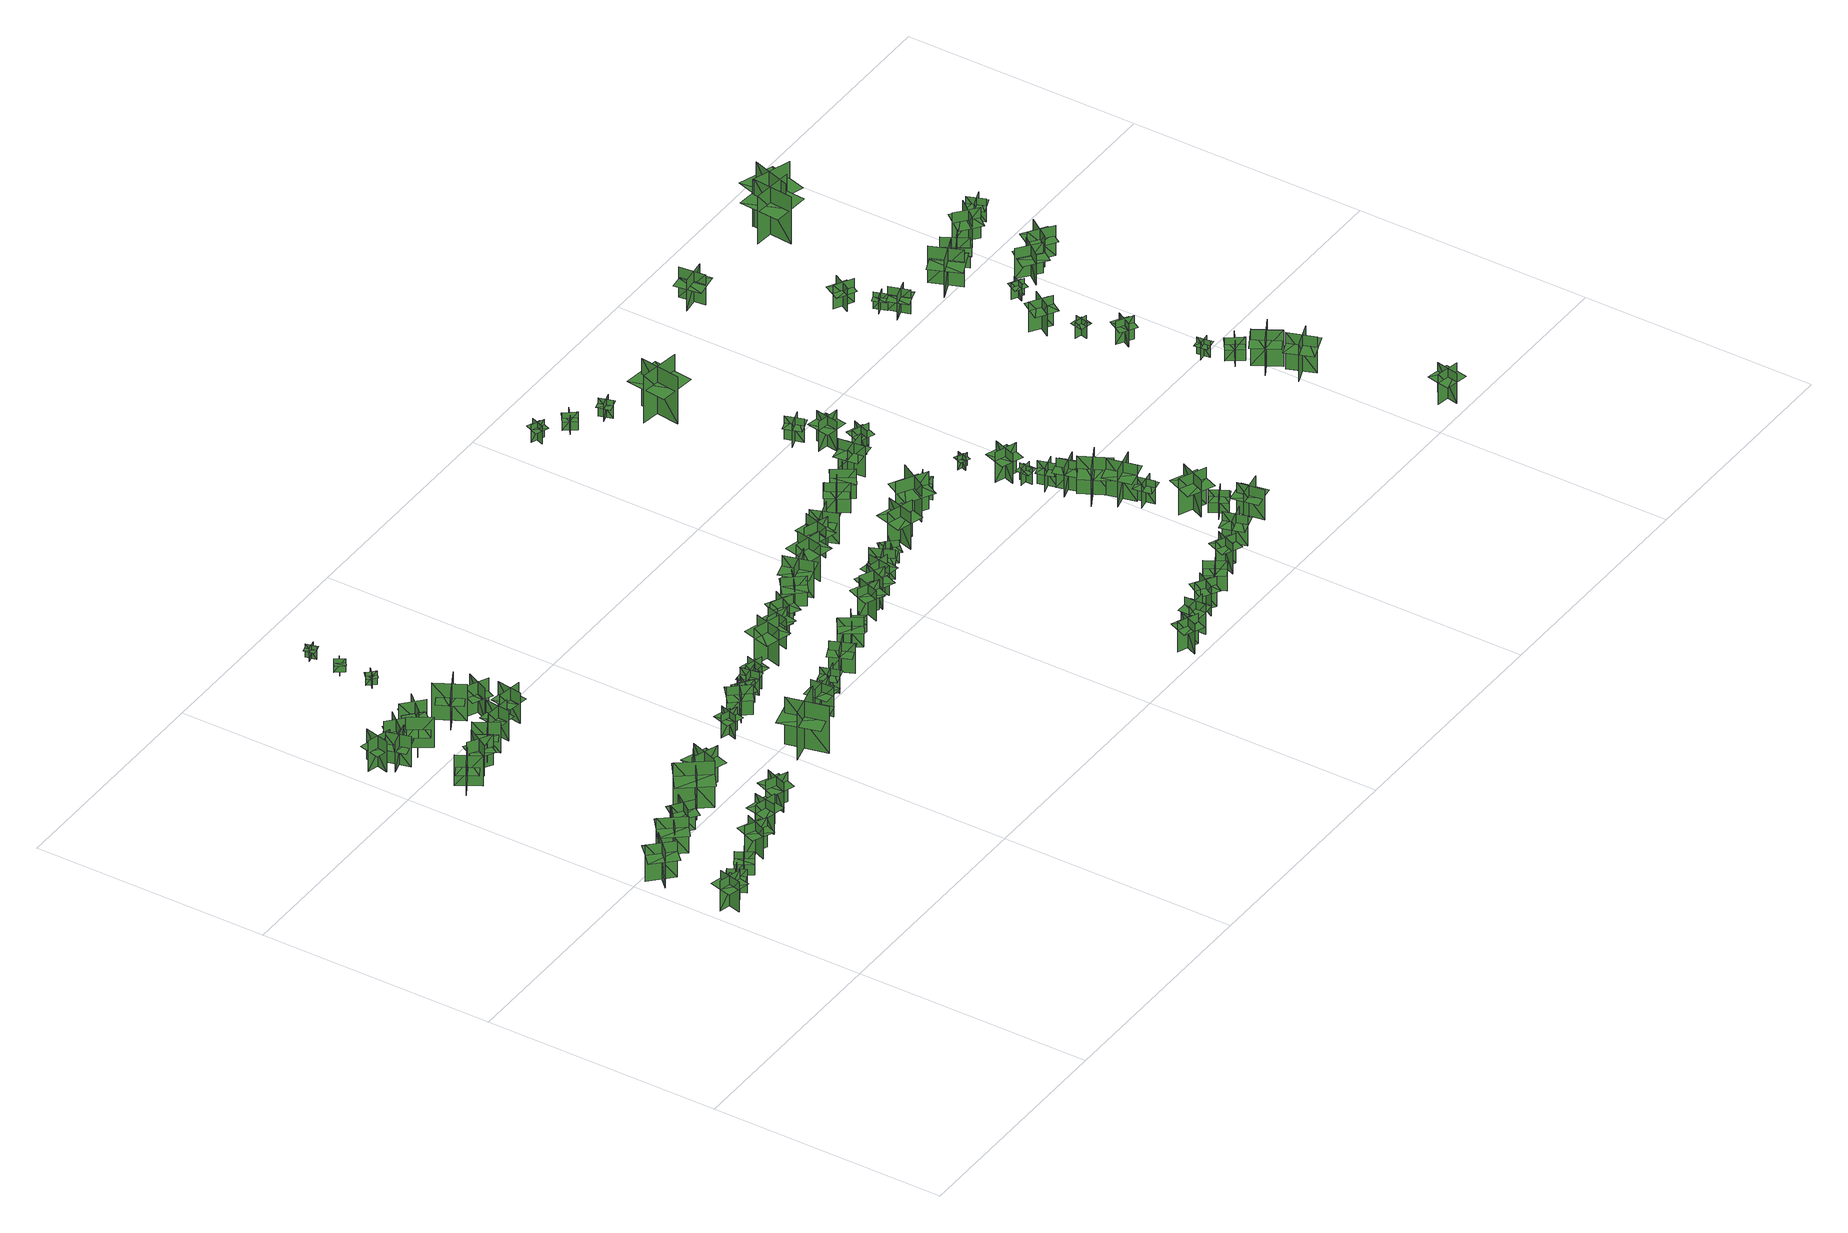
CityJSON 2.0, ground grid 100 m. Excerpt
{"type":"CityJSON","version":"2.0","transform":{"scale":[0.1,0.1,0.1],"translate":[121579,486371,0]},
"CityObjects":{
"tree1":{"type":"SolitaryVegetationObject","geometry":[{"type":"MultiSurface","lod":"1","boundaries":[[[0,1,2]],[[0,2,3]],[[4,5,6]],[[4,6,7]],[[8,9,10]],[[8,10,11]],[[8,11,12]],[[8,12,13]]]}]},
"tree2":{"type":"SolitaryVegetationObject","geometry":[{"type":"MultiSurface","lod":"1","boundaries":[[[14,15,16]],[[14,16,17]],[[18,19,20]],[[18,20,21]],[[22,23,24]],[[22,24,25]],[[22,25,26]],[[22,26,27]]]}]},
"tree3":{"type":"SolitaryVegetationObject","geometry":[{"type":"MultiSurface","lod":"1","boundaries":[[[28,29,30]],[[28,30,31]],[[32,33,34]],[[32,34,35]],[[36,37,38]],[[36,38,39]],[[36,39,40]],[[36,40,41]]]}]},
"tree4":{"type":"SolitaryVegetationObject","geometry":[{"type":"MultiSurface","lod":"1","boundaries":[[[42,43,44]],[[42,44,45]],[[46,47,48]],[[46,48,49]],[[50,51,52]],[[50,52,53]],[[50,53,54]],[[50,54,55]]]}]},
"tree5":{"type":"SolitaryVegetationObject","geometry":[{"type":"MultiSurface","lod":"1","boundaries":[[[56,57,58]],[[56,58,59]],[[60,61,62]],[[60,62,63]],[[64,65,66]],[[64,66,67]],[[64,67,68]],[[64,68,69]]]}]},
"tree6":{"type":"SolitaryVegetationObject","geometry":[{"type":"MultiSurface","lod":"1","boundaries":[[[70,71,72]],[[70,72,73]],[[74,75,76]],[[74,76,77]],[[78,79,80]],[[78,80,81]],[[78,81,82]],[[78,82,83]]]}]},
"tree7":{"type":"SolitaryVegetationObject","geometry":[{"type":"MultiSurface","lod":"1","boundaries":[[[84,85,86]],[[84,86,87]],[[88,89,90]],[[88,90,91]],[[92,93,94]],[[92,94,95]],[[92,95,96]],[[92,96,97]]]}]},
"tree8":{"type":"SolitaryVegetationObject","geometry":[{"type":"MultiSurface","lod":"1","boundaries":[[[98,99,100]],[[98,100,101]],[[102,103,104]],[[102,104,105]],[[106,107,108]],[[106,108,109]],[[106,110,111]],[[106,111,107]]]}]},
"tree9":{"type":"SolitaryVegetationObject","geometry":[{"type":"MultiSurface","lod":"1","boundaries":[[[112,113,114]],[[112,114,115]],[[116,117,118]],[[116,118,119]],[[120,121,122]],[[120,122,123]],[[120,124,125]],[[120,125,121]]]}]},
"tree10":{"type":"SolitaryVegetationObject","geometry":[{"type":"MultiSurface","lod":"1","boundaries":[[[126,127,128]],[[126,128,129]],[[130,131,132]],[[130,132,133]],[[134,135,136]],[[134,136,137]],[[134,137,138]],[[134,138,139]]]}]},
"tree11":{"type":"SolitaryVegetationObject","geometry":[{"type":"MultiSurface","lod":"1","boundaries":[[[140,141,142]],[[140,142,143]],[[144,145,146]],[[144,146,147]],[[148,149,150]],[[148,150,151]],[[148,152,153]],[[148,153,149]]]}]},
"tree12":{"type":"SolitaryVegetationObject","geometry":[{"type":"MultiSurface","lod":"1","boundaries":[[[154,155,156]],[[154,156,157]],[[158,159,160]],[[158,160,161]],[[162,163,164]],[[162,164,165]],[[162,165,166]],[[162,166,167]]]}]},
"tree13":{"type":"SolitaryVegetationObject","geometry":[{"type":"MultiSurface","lod":"1","boundaries":[[[168,169,170]],[[168,170,171]],[[172,173,174]],[[172,174,175]],[[176,177,178]],[[176,178,179]],[[176,180,181]],[[176,181,177]]]}]},
"tree14":{"type":"SolitaryVegetationObject","geometry":[{"type":"MultiSurface","lod":"1","boundaries":[[[182,183,184]],[[182,184,185]],[[186,187,188]],[[186,188,189]],[[190,191,192]],[[190,192,193]],[[190,194,195]],[[190,195,191]]]}]},
"tree15":{"type":"SolitaryVegetationObject","geometry":[{"type":"MultiSurface","lod":"1","boundaries":[[[196,197,198]],[[196,198,199]],[[200,201,202]],[[200,202,203]],[[204,205,206]],[[204,206,207]],[[204,208,209]],[[204,209,205]]]}]},
"tree16":{"type":"SolitaryVegetationObject","geometry":[{"type":"MultiSurface","lod":"1","boundaries":[[[210,211,212]],[[210,212,213]],[[214,215,216]],[[214,216,217]],[[218,219,220]],[[218,220,221]],[[218,221,222]],[[218,222,223]]]}]},
"tree17":{"type":"SolitaryVegetationObject","geometry":[{"type":"MultiSurface","lod":"1","boundaries":[[[224,225,226]],[[224,226,227]],[[228,229,230]],[[228,230,231]],[[232,233,234]],[[232,234,235]],[[232,236,237]],[[232,237,233]]]}]},
"tree18":{"type":"SolitaryVegetationObject","geometry":[{"type":"MultiSurface","lod":"1","boundaries":[[[238,239,240]],[[238,240,241]],[[242,243,244]],[[242,244,245]],[[246,247,248]],[[246,248,249]],[[246,249,250]],[[246,250,251]]]}]},
"tree19":{"type":"SolitaryVegetationObject","geometry":[{"type":"MultiSurface","lod":"1","boundaries":[[[252,253,254]],[[252,254,255]],[[256,257,258]],[[256,258,259]],[[260,261,262]],[[260,262,263]],[[260,264,265]],[[260,265,261]]]}]},
"tree20":{"type":"SolitaryVegetationObject","geometry":[{"type":"MultiSurface","lod":"1","boundaries":[[[266,267,268]],[[266,268,269]],[[270,271,272]],[[270,272,273]],[[274,275,276]],[[274,276,277]],[[274,278,279]],[[274,279,275]]]}]},
"tree21":{"type":"SolitaryVegetationObject","geometry":[{"type":"MultiSurface","lod":"1","boundaries":[[[280,281,282]],[[280,282,283]],[[284,285,286]],[[284,286,287]],[[288,289,290]],[[288,290,291]],[[288,292,293]],[[288,293,289]]]}]},
"tree22":{"type":"SolitaryVegetationObject","geometry":[{"type":"MultiSurface","lod":"1","boundaries":[[[294,295,296]],[[294,296,297]],[[298,299,300]],[[298,300,301]],[[302,303,304]],[[302,304,305]],[[302,306,307]],[[302,307,303]]]}]},
"tree23":{"type":"SolitaryVegetationObject","geometry":[{"type":"MultiSurface","lod":"1","boundaries":[[[308,309,310]],[[308,310,311]],[[312,313,314]],[[312,314,315]],[[316,317,318]],[[316,318,319]],[[316,320,321]],[[316,321,317]]]}]},
"tree24":{"type":"SolitaryVegetationObject","geometry":[{"type":"MultiSurface","lod":"1","boundaries":[[[322,323,324]],[[322,324,325]],[[326,327,328]],[[326,328,329]],[[330,331,332]],[[330,332,333]],[[330,333,334]],[[330,334,335]]]}]},
"tree25":{"type":"SolitaryVegetationObject","geometry":[{"type":"MultiSurface","lod":"1","boundaries":[[[336,337,338]],[[336,338,339]],[[340,341,342]],[[340,342,343]],[[344,345,346]],[[344,346,347]],[[344,347,348]],[[344,348,349]]]}]},
"tree26":{"type":"SolitaryVegetationObject","geometry":[{"type":"MultiSurface","lod":"1","boundaries":[[[350,351,352]],[[350,352,353]],[[354,355,356]],[[354,356,357]],[[358,359,360]],[[358,360,361]],[[358,361,362]],[[358,362,363]]]}]},
"tree27":{"type":"SolitaryVegetationObject","geometry":[{"type":"MultiSurface","lod":"1","boundaries":[[[364,365,366]],[[364,366,367]],[[368,369,370]],[[368,370,371]],[[372,373,374]],[[372,374,375]],[[372,375,376]],[[372,376,377]]]}]},
"tree28":{"type":"SolitaryVegetationObject","geometry":[{"type":"MultiSurface","lod":"1","boundaries":[[[378,379,380]],[[378,380,381]],[[382,383,384]],[[382,384,385]],[[386,387,388]],[[386,388,389]],[[386,389,390]],[[386,390,391]]]}]},
"tree29":{"type":"SolitaryVegetationObject","geometry":[{"type":"MultiSurface","lod":"1","boundaries":[[[392,393,394]],[[392,394,395]],[[396,397,398]],[[396,398,399]],[[400,401,402]],[[400,402,403]],[[400,403,404]],[[400,404,405]]]}]},
"tree30":{"type":"SolitaryVegetationObject","geometry":[{"type":"MultiSurface","lod":"1","boundaries":[[[406,407,408]],[[406,408,409]],[[410,411,412]],[[410,412,413]],[[414,415,416]],[[414,416,417]],[[414,417,418]],[[414,418,419]]]}]},
"tree31":{"type":"SolitaryVegetationObject","geometry":[{"type":"MultiSurface","lod":"1","boundaries":[[[420,421,422]],[[420,422,423]],[[424,425,426]],[[424,426,427]],[[428,429,430]],[[428,430,431]],[[428,431,432]],[[428,432,433]]]}]},
"tree32":{"type":"SolitaryVegetationObject","geometry":[{"type":"MultiSurface","lod":"1","boundaries":[[[434,435,436]],[[434,436,437]],[[438,439,440]],[[438,440,441]],[[442,443,444]],[[442,444,445]],[[442,445,446]],[[442,446,447]]]}]},
"tree33":{"type":"SolitaryVegetationObject","geometry":[{"type":"MultiSurface","lod":"1","boundaries":[[[448,449,450]],[[448,450,451]],[[452,453,454]],[[452,454,455]],[[456,457,458]],[[456,458,459]],[[456,459,460]],[[456,460,461]]]}]},
"tree34":{"type":"SolitaryVegetationObject","geometry":[{"type":"MultiSurface","lod":"1","boundaries":[[[462,463,464]],[[462,464,465]],[[466,467,468]],[[466,468,469]],[[470,471,472]],[[470,472,473]],[[470,473,474]],[[470,474,475]]]}]},
"tree35":{"type":"SolitaryVegetationObject","geometry":[{"type":"MultiSurface","lod":"1","boundaries":[[[476,477,478]],[[476,478,479]],[[480,481,482]],[[480,482,483]],[[484,485,486]],[[484,486,487]],[[484,487,488]],[[484,488,489]]]}]},
"tree36":{"type":"SolitaryVegetationObject","geometry":[{"type":"MultiSurface","lod":"1","boundaries":[[[490,491,492]],[[490,492,493]],[[494,495,496]],[[494,496,497]],[[498,499,500]],[[498,500,501]],[[498,501,502]],[[498,502,503]]]}]},
"tree37":{"type":"SolitaryVegetationObject","geometry":[{"type":"MultiSurface","lod":"1","boundaries":[[[504,505,506]],[[504,506,507]],[[508,509,510]],[[508,510,511]],[[512,513,514]],[[512,514,515]],[[512,515,516]],[[512,516,517]]]}]},
"tree38":{"type":"SolitaryVegetationObject","geometry":[{"type":"MultiSurface","lod":"1","boundaries":[[[518,519,520]],[[518,520,521]],[[522,523,524]],[[522,524,525]],[[526,527,528]],[[526,528,529]],[[526,529,530]],[[526,530,531]]]}]},
"tree39":{"type":"SolitaryVegetationObject","geometry":[{"type":"MultiSurface","lod":"1","boundaries":[[[532,533,534]],[[532,534,535]],[[536,537,538]],[[536,538,539]],[[540,541,542]],[[540,542,543]],[[540,543,544]],[[540,544,545]]]}]},
"tree40":{"type":"SolitaryVegetationObject","geometry":[{"type":"MultiSurface","lod":"1","boundaries":[[[546,547,548]],[[546,548,549]],[[550,551,552]],[[550,552,553]],[[554,555,556]],[[554,556,557]],[[554,557,558]],[[554,558,559]]]}]},
"tree41":{"type":"SolitaryVegetationObject","geometry":[{"type":"MultiSurface","lod":"1","boundaries":[[[560,561,562]],[[560,562,563]],[[564,565,566]],[[564,566,567]],[[568,569,570]],[[568,570,571]],[[568,571,572]],[[568,572,573]]]}]},
"tree42":{"type":"SolitaryVegetationObject","geometry":[{"type":"MultiSurface","lod":"1","boundaries":[[[574,575,576]],[[574,576,577]],[[578,579,580]],[[578,580,581]],[[582,583,584]],[[582,584,585]],[[582,585,586]],[[582,586,587]]]}]},
"tree43":{"type":"SolitaryVegetationObject","geometry":[{"type":"MultiSurface","lod":"1","boundaries":[[[588,589,590]],[[588,590,591]],[[592,593,594]],[[592,594,595]],[[596,597,598]],[[596,598,599]],[[596,599,600]],[[596,600,601]]]}]},
"tree44":{"type":"SolitaryVegetationObject","geometry":[{"type":"MultiSurface","lod":"1","boundaries":[[[602,603,604]],[[602,604,605]],[[606,607,608]],[[606,608,609]],[[610,611,612]],[[610,612,613]],[[610,613,614]],[[610,614,615]]]}]},
"tree45":{"type":"SolitaryVegetationObject","geometry":[{"type":"MultiSurface","lod":"1","boundaries":[[[616,617,618]],[[616,618,619]],[[620,621,622]],[[620,622,623]],[[624,625,626]],[[624,626,627]],[[624,627,628]],[[624,628,629]]]}]},
"tree46":{"type":"SolitaryVegetationObject","geometry":[{"type":"MultiSurface","lod":"1","boundaries":[[[630,631,632]],[[630,632,633]],[[634,635,636]],[[634,636,637]],[[638,639,640]],[[638,640,641]],[[638,641,642]],[[638,642,643]]]}]},
"tree47":{"type":"SolitaryVegetationObject","geometry":[{"type":"MultiSurface","lod":"1","boundaries":[[[644,645,646]],[[644,646,647]],[[648,649,650]],[[648,650,651]],[[652,653,654]],[[652,654,655]],[[652,655,656]],[[652,656,657]]]}]},
"tree48":{"type":"SolitaryVegetationObject","geometry":[{"type":"MultiSurface","lod":"1","boundaries":[[[658,659,660]],[[658,660,661]],[[662,663,664]],[[662,664,665]],[[666,667,668]],[[666,668,669]],[[666,669,670]],[[666,670,671]]]}]},
"tree49":{"type":"SolitaryVegetationObject","geometry":[{"type":"MultiSurface","lod":"1","boundaries":[[[672,673,674]],[[672,674,675]],[[676,677,678]],[[676,678,679]],[[680,681,682]],[[680,682,683]],[[680,683,684]],[[680,684,685]]]}]},
"tree50":{"type":"SolitaryVegetationObject","geometry":[{"type":"MultiSurface","lod":"1","boundaries":[[[686,687,688]],[[686,688,689]],[[690,691,692]],[[690,692,693]],[[694,695,696]],[[694,696,697]],[[694,697,698]],[[694,698,699]]]}]},
"tree51":{"type":"SolitaryVegetationObject","geometry":[{"type":"MultiSurface","lod":"1","boundaries":[[[700,701,702]],[[700,702,703]],[[704,705,706]],[[704,706,707]],[[708,709,710]],[[708,710,711]],[[708,711,712]],[[708,712,713]]]}]},
"tree52":{"type":"SolitaryVegetationObject","geometry":[{"type":"MultiSurface","lod":"1","boundaries":[[[714,715,716]],[[714,716,717]],[[718,719,720]],[[718,720,721]],[[722,723,724]],[[722,724,725]],[[722,725,726]],[[722,726,727]]]}]},
"tree53":{"type":"SolitaryVegetationObject","geometry":[{"type":"MultiSurface","lod":"1","boundaries":[[[728,729,730]],[[728,730,731]],[[732,733,734]],[[732,734,735]],[[736,737,738]],[[736,738,739]],[[736,739,740]],[[736,740,741]]]}]},
"tree54":{"type":"SolitaryVegetationObject","geometry":[{"type":"MultiSurface","lod":"1","boundaries":[[[742,743,744]],[[742,744,745]],[[746,747,748]],[[746,748,749]],[[750,751,752]],[[750,752,753]],[[750,753,754]],[[750,754,755]]]}]},
"tree55":{"type":"SolitaryVegetationObject","geometry":[{"type":"MultiSurface","lod":"1","boundaries":[[[756,757,758]],[[756,758,759]],[[760,761,762]],[[760,762,763]],[[764,765,766]],[[764,766,767]],[[764,767,768]],[[764,768,769]]]}]},
"tree56":{"type":"SolitaryVegetationObject","geometry":[{"type":"MultiSurface","lod":"1","boundaries":[[[770,771,772]],[[770,772,773]],[[774,775,776]],[[774,776,777]],[[778,779,780]],[[778,780,781]],[[778,781,782]],[[778,782,783]]]}]},
"tree57":{"type":"SolitaryVegetationObject","geometry":[{"type":"MultiSurface","lod":"1","boundaries":[[[784,785,786]],[[784,786,787]],[[788,789,790]],[[788,790,791]],[[792,793,794]],[[792,794,795]],[[792,795,796]],[[792,796,797]]]}]},
"tree58":{"type":"SolitaryVegetationObject","geometry":[{"type":"MultiSurface","lod":"1","boundaries":[[[798,799,800]],[[798,800,801]],[[802,803,804]],[[802,804,805]],[[806,807,808]],[[806,808,809]],[[806,809,810]],[[806,810,811]]]}]},
"tree59":{"type":"SolitaryVegetationObject","geometry":[{"type":"MultiSurface","lod":"1","boundaries":[[[812,813,814]],[[812,814,815]],[[816,817,818]],[[816,818,819]],[[820,821,822]],[[820,822,823]],[[820,823,824]],[[820,824,825]]]}]},
"tree60":{"type":"SolitaryVegetationObject","geometry":[{"type":"MultiSurface","lod":"1","boundaries":[[[826,827,828]],[[826,828,829]],[[830,831,832]],[[830,832,833]],[[834,835,836]],[[834,836,837]],[[834,837,838]],[[834,838,839]]]}]},
"tree61":{"type":"SolitaryVegetationObject","geometry":[{"type":"MultiSurface","lod":"1","boundaries":[[[840,841,842]],[[840,842,843]],[[844,845,846]],[[844,846,847]],[[848,849,850]],[[848,850,851]],[[848,851,852]],[[848,852,853]]]}]},
"tree62":{"type":"SolitaryVegetationObject","geometry":[{"type":"MultiSurface","lod":"1","boundaries":[[[854,855,856]],[[854,856,857]],[[858,859,860]],[[858,860,861]],[[862,863,864]],[[862,864,865]],[[862,865,866]],[[862,866,867]]]}]},
"tree63":{"type":"SolitaryVegetationObject","geometry":[{"type":"MultiSurface","lod":"1","boundaries":[[[868,869,870]],[[868,870,871]],[[872,873,874]],[[872,874,875]],[[876,877,878]],[[876,878,879]],[[876,879,880]],[[876,880,881]]]}]},
"tree64":{"type":"SolitaryVegetationObject","geometry":[{"type":"MultiSurface","lod":"1","boundaries":[[[882,883,884]],[[882,884,885]],[[886,887,888]],[[886,888,889]],[[890,891,892]],[[890,892,893]],[[890,893,894]],[[890,894,895]]]}]},
"tree65":{"type":"SolitaryVegetationObject","geometry":[{"type":"MultiSurface","lod":"1","boundaries":[[[896,897,898]],[[896,898,899]],[[900,901,902]],[[900,902,903]],[[904,905,906]],[[904,906,907]],[[904,907,908]],[[904,908,909]]]}]},
"tree66":{"type":"SolitaryVegetationObject","geometry":[{"type":"MultiSurface","lod":"1","boundaries":[[[910,911,912]],[[910,912,913]],[[914,915,916]],[[914,916,917]],[[918,919,920]],[[918,920,921]],[[918,921,922]],[[918,922,923]]]}]},
"tree67":{"type":"SolitaryVegetationObject","geometry":[{"type":"MultiSurface","lod":"1","boundaries":[[[924,925,926]],[[924,926,927]],[[928,929,930]],[[928,930,931]],[[932,933,934]],[[932,934,935]],[[932,935,936]],[[932,936,937]]]}]},
"tree68":{"type":"SolitaryVegetationObject","geometry":[{"type":"MultiSurface","lod":"1","boundaries":[[[938,939,940]],[[938,940,941]],[[942,943,944]],[[942,944,945]],[[946,947,948]],[[946,948,949]],[[946,949,950]],[[946,950,951]]]}]},
"tree69":{"type":"SolitaryVegetationObject","geometry":[{"type":"MultiSurface","lod":"1","boundaries":[[[952,953,954]],[[952,954,955]],[[956,957,958]],[[956,958,959]],[[960,961,962]],[[960,962,963]],[[960,963,964]],[[960,964,965]]]}]},
"tree70":{"type":"SolitaryVegetationObject","geometry":[{"type":"MultiSurface","lod":"1","boundaries":[[[966,967,968]],[[966,968,969]],[[970,971,972]],[[970,972,973]],[[974,975,976]],[[974,976,977]],[[974,977,978]],[[974,978,979]]]}]},
"tree71":{"type":"SolitaryVegetationObject","geometry":[{"type":"MultiSurface","lod":"1","boundaries":[[[980,981,982]],[[980,982,983]],[[984,985,986]],[[984,986,987]],[[988,989,990]],[[988,990,991]],[[988,991,992]],[[988,992,993]]]}]},
"tree72":{"type":"SolitaryVegetationObject","geometry":[{"type":"MultiSurface","lod":"1","boundaries":[[[994,995,996]],[[994,996,997]],[[998,999,1000]],[[998,1000,1001]],[[1002,1003,1004]],[[1002,1004,1005]],[[1002,1005,1006]],[[1002,1006,1007]]]}]},
"tree73":{"type":"SolitaryVegetationObject","geometry":[{"type":"MultiSurface","lod":"1","boundaries":[[[1008,1009,1010]],[[1008,1010,1011]],[[1012,1013,1014]],[[1012,1014,1015]],[[1016,1017,1018]],[[1016,1018,1019]],[[1016,1019,1020]],[[1016,1020,1021]]]}]},
"tree74":{"type":"SolitaryVegetationObject","geometry":[{"type":"MultiSurface","lod":"1","boundaries":[[[1022,1023,1024]],[[1022,1024,1025]],[[1026,1027,1028]],[[1026,1028,1029]],[[1030,1031,1032]],[[1030,1032,1033]],[[1030,1033,1034]],[[1030,1034,1035]]]}]},
"tree75":{"type":"SolitaryVegetationObject","geometry":[{"type":"MultiSurface","lod":"1","boundaries":[[[1036,1037,1038]],[[1036,1038,1039]],[[1040,1041,1042]],[[1040,1042,1043]],[[1044,1045,1046]],[[1044,1046,1047]],[[1044,1047,1048]],[[1044,1048,1049]]]}]},
"tree76":{"type":"SolitaryVegetationObject","geometry":[{"type":"MultiSurface","lod":"1","boundaries":[[[1050,1051,1052]],[[1050,1052,1053]],[[1054,1055,1056]],[[1054,1056,1057]],[[1058,1059,1060]],[[1058,1060,1061]],[[1058,1061,1062]],[[1058,1062,1063]]]}]},
"tree77":{"type":"SolitaryVegetationObject","geometry":[{"type":"MultiSurface","lod":"1","boundaries":[[[1064,1065,1066]],[[1064,1066,1067]],[[1068,1069,1070]],[[1068,1070,1071]],[[1072,1073,1074]],[[1072,1074,1075]],[[1072,1075,1076]],[[1072,1076,1077]]]}]},
"tree78":{"type":"SolitaryVegetationObject","geometry":[{"type":"MultiSurface","lod":"1","boundaries":[[[1078,1079,1080]],[[1078,1080,1081]],[[1082,1083,1084]],[[1082,1084,1085]],[[1086,1087,1088]],[[1086,1088,1089]],[[1086,1089,1090]],[[1086,1090,1091]]]}]},
"tree79":{"type":"SolitaryVegetationObject","geometry":[{"type":"MultiSurface","lod":"1","boundaries":[[[1092,1093,1094]],[[1092,1094,1095]],[[1096,1097,1098]],[[1096,1098,1099]],[[1100,1101,1102]],[[1100,1102,1103]],[[1100,1103,1104]],[[1100,1104,1105]]]}]},
"tree80":{"type":"SolitaryVegetationObject","geometry":[{"type":"MultiSurface","lod":"1","boundaries":[[[1106,1107,1108]],[[1106,1108,1109]],[[1110,1111,1112]],[[1110,1112,1113]],[[1114,1115,1116]],[[1114,1116,1117]],[[1114,1117,1118]],[[1114,1118,1119]]]}]},
"tree81":{"type":"SolitaryVegetationObject","geometry":[{"type":"MultiSurface","lod":"1","boundaries":[[[1120,1121,1122]],[[1120,1122,1123]],[[1124,1125,1126]],[[1124,1126,1127]],[[1128,1129,1130]],[[1128,1130,1131]],[[1128,1131,1132]],[[1128,1132,1133]]]}]},
"tree82":{"type":"SolitaryVegetationObject","geometry":[{"type":"MultiSurface","lod":"1","boundaries":[[[1134,1135,1136]],[[1134,1136,1137]],[[1138,1139,1140]],[[1138,1140,1141]],[[1142,1143,1144]],[[1142,1144,1145]],[[1142,1145,1146]],[[1142,1146,1147]]]}]},
"tree83":{"type":"SolitaryVegetationObject","geometry":[{"type":"MultiSurface","lod":"1","boundaries":[[[1148,1149,1150]],[[1148,1150,1151]],[[1152,1153,1154]],[[1152,1154,1155]],[[1156,1157,1158]],[[1156,1158,1159]],[[1156,1159,1160]],[[1156,1160,1161]]]}]},
"tree84":{"type":"SolitaryVegetationObject","geometry":[{"type":"MultiSurface","lod":"1","boundaries":[[[1162,1163,1164]],[[1162,1164,1165]],[[1166,1167,1168]],[[1166,1168,1169]],[[1170,1171,1172]],[[1170,1172,1173]],[[1170,1173,1174]],[[1170,1174,1175]]]}]},
"tree85":{"type":"SolitaryVegetationObject","geometry":[{"type":"MultiSurface","lod":"1","boundaries":[[[1176,1177,1178]],[[1176,1178,1179]],[[1180,1181,1182]],[[1180,1182,1183]],[[1184,1185,1186]],[[1184,1186,1187]],[[1184,1187,1188]],[[1184,1188,1189]]]}]},
"tree86":{"type":"SolitaryVegetationObject","geometry":[{"type":"MultiSurface","lod":"1","boundaries":[[[1190,1191,1192]],[[1190,1192,1193]],[[1194,1195,1196]],[[1194,1196,1197]],[[1198,1199,1200]],[[1198,1200,1201]],[[1198,1201,1202]],[[1198,1202,1203]]]}]},
"tree87":{"type":"SolitaryVegetationObject","geometry":[{"type":"MultiSurface","lod":"1","boundaries":[[[1204,1205,1206]],[[1204,1206,1207]],[[1208,1209,1210]],[[1208,1210,1211]],[[1212,1213,1214]],[[1212,1214,1215]],[[1212,1215,1216]],[[1212,1216,1217]]]}]},
"tree88":{"type":"SolitaryVegetationObject","geometry":[{"type":"MultiSurface","lod":"1","boundaries":[[[1218,1219,1220]],[[1218,1220,1221]],[[1222,1223,1224]],[[1222,1224,1225]],[[1226,1227,1228]],[[1226,1228,1229]],[[1226,1229,1230]],[[1226,1230,1231]]]}]},
"tree89":{"type":"SolitaryVegetationObject","geometry":[{"type":"MultiSurface","lod":"1","boundaries":[[[1232,1233,1234]],[[1232,1234,1235]],[[1236,1237,1238]],[[1236,1238,1239]],[[1240,1241,1242]],[[1240,1242,1243]],[[1240,1243,1244]],[[1240,1244,1245]]]}]},
"tree90":{"type":"SolitaryVegetationObject","geometry":[{"type":"MultiSurface","lod":"1","boundaries":[[[1246,1247,1248]],[[1246,1248,1249]],[[1250,1251,1252]],[[1250,1252,1253]],[[1254,1255,1256]],[[1254,1256,1257]],[[1254,1257,1258]],[[1254,1258,1259]]]}]},
"tree91":{"type":"SolitaryVegetationObject","geometry":[{"type":"MultiSurface","lod":"1","boundaries":[[[1260,1261,1262]],[[1260,1262,1263]],[[1264,1265,1266]],[[1264,1266,1267]],[[1268,1269,1270]],[[1268,1270,1271]],[[1268,1271,1272]],[[1268,1272,1273]]]}]},
"tree92":{"type":"SolitaryVegetationObject","geometry":[{"type":"MultiSurface","lod":"1","boundaries":[[[1274,1275,1276]],[[1274,1276,1277]],[[1278,1279,1280]],[[1278,1280,1281]],[[1282,1283,1284]],[[1282,1284,1285]],[[1282,1285,1286]],[[1282,1286,1287]]]}]},
"tree93":{"type":"SolitaryVegetationObject","geometry":[{"type":"MultiSurface","lod":"1","boundaries":[[[1288,1289,1290]],[[1288,1290,1291]],[[1292,1293,1294]],[[1292,1294,1295]],[[1296,1297,1298]],[[1296,1298,1299]],[[1296,1299,1300]],[[1296,1300,1301]]]}]},
"tree94":{"type":"SolitaryVegetationObject","geometry":[{"type":"MultiSurface","lod":"1","boundaries":[[[1302,1303,1304]],[[1302,1304,1305]],[[1306,1307,1308]],[[1306,1308,1309]],[[1310,1311,1312]],[[1310,1312,1313]],[[1310,1313,1314]],[[1310,1314,1315]]]}]},
"tree95":{"type":"SolitaryVegetationObject","geometry":[{"type":"MultiSurface","lod":"1","boundaries":[[[1316,1317,1318]],[[1316,1318,1319]],[[1320,1321,1322]],[[1320,1322,1323]],[[1324,1325,1326]],[[1324,1326,1327]],[[1324,1327,1328]],[[1324,1328,1329]]]}]},
"tree96":{"type":"SolitaryVegetationObject","geometry":[{"type":"MultiSurface","lod":"1","boundaries":[[[1330,1331,1332]],[[1330,1332,1333]],[[1334,1335,1336]],[[1334,1336,1337]],[[1338,1339,1340]],[[1338,1340,1341]],[[1338,1341,1342]],[[1338,1342,1343]]]}]},
"tree97":{"type":"SolitaryVegetationObject","geometry":[{"type":"MultiSurface","lod":"1","boundaries":[[[1344,1345,1346]],[[1344,1346,1347]],[[1348,1349,1350]],[[1348,1350,1351]],[[1352,1353,1354]],[[1352,1354,1355]],[[1352,1355,1356]],[[1352,1356,1357]]]}]},
"tree98":{"type":"SolitaryVegetationObject","geometry":[{"type":"MultiSurface","lod":"1","boundaries":[[[1358,1359,1360]],[[1358,1360,1361]],[[1362,1363,1364]],[[1362,1364,1365]],[[1366,1367,1368]],[[1366,1368,1369]],[[1366,1369,1370]],[[1366,1370,1371]]]}]},
"tree99":{"type":"SolitaryVegetationObject","geometry":[{"type":"MultiSurface","lod":"1","boundaries":[[[1372,1373,1374]],[[1372,1374,1375]],[[1376,1377,1378]],[[1376,1378,1379]],[[1380,1381,1382]],[[1380,1382,1383]],[[1380,1383,1384]],[[1380,1384,1385]]]}]},
"tree100":{"type":"SolitaryVegetationObject","geometry":[{"type":"MultiSurface","lod":"1","boundaries":[[[1386,1387,1388]],[[1386,1388,1389]],[[1390,1391,1392]],[[1390,1392,1393]],[[1394,1395,1396]],[[1394,1396,1397]],[[1394,1397,1398]],[[1394,1398,1399]]]}]},
"tree101":{"type":"SolitaryVegetationObject","geometry":[{"type":"MultiSurface","lod":"1","boundaries":[[[1400,1401,1402]],[[1400,1402,1403]],[[1404,1405,1406]],[[1404,1406,1407]],[[1408,1409,1410]],[[1408,1410,1411]],[[1408,1411,1412]],[[1408,1412,1413]]]}]},
"tree102":{"type":"SolitaryVegetationObject","geometry":[{"type":"MultiSurface","lod":"1","boundaries":[[[1414,1415,1416]],[[1414,1416,1417]],[[1418,1419,1420]],[[1418,1420,1421]],[[1422,1423,1424]],[[1422,1424,1425]],[[1422,1425,1426]],[[1422,1426,1427]]]}]},
"tree103":{"type":"SolitaryVegetationObject","geometry":[{"type":"MultiSurface","lod":"1","boundaries":[[[1428,1429,1430]],[[1428,1430,1431]],[[1432,1433,1434]],[[1432,1434,1435]],[[1436,1437,1438]],[[1436,1438,1439]],[[1436,1439,1440]],[[1436,1440,1441]]]}]}
},
"vertices":[
[100,678,13],[77,581,13],[77,581,151],[100,678,151],[43,644,13],[140,620,13],[140,620,151],[43,644,151],[43,644,113],[32,596,113],[128,572,113],[140,620,113],[152,669,113],[55,692,113],
[158,690,11],[194,622,11],[194,622,119],[158,690,119],[142,641,11],[211,678,11],[211,678,119],[142,641,119],[142,641,88],[160,607,88],[229,643,88],[211,678,88],[192,712,88],[124,675,88],
[55,896,10],[141,982,10],[141,982,179],[55,896,179],[136,895,10],[50,981,10],[50,981,179],[136,895,179],[136,895,132],[179,938,132],[93,1024,132],[50,981,132],[7,939,132],[93,852,132],
[312,711,11],[246,670,11],[246,670,119],[312,711,119],[262,723,11],[302,657,11],[302,657,119],[262,723,119],[262,723,89],[229,703,89],[269,637,89],[302,657,89],[335,677,89],[295,743,89],
[205,949,10],[299,1026,10],[299,1026,180],[205,949,180],[285,940,10],[209,1035,10],[209,1035,180],[285,940,180],[285,940,132],[333,978,132],[256,1073,132],[209,1035,132],[161,996,132],[238,902,132],
[444,777,11],[404,686,11],[404,686,150],[444,777,150],[382,753,11],[473,713,11],[473,713,150],[382,753,150],[382,753,111],[362,708,111],[453,667,111],[473,713,111],[493,759,111],[402,799,111],
[355,988,11],[414,1068,11],[414,1068,150],[355,988,150],[421,997,11],[341,1056,11],[341,1056,150],[421,997,150],[421,997,111],[450,1037,111],[370,1096,111],[341,1056,111],[311,1016,111],[391,957,111],
[224,1880,17],[131,1825,17],[131,1825,158],[224,1880,158],[159,1897,17],[159,1897,158],[213,1803,158],[213,1803,17],[221,1873,104],[139,1825,104],[161,1787,104],[243,1835,104],[198,1912,104],[116,1864,104],
[64,2216,12],[169,2190,12],[169,2190,153],[64,2216,153],[99,2158,12],[99,2158,153],[125,2263,153],[125,2263,12],[71,2218,99],[163,2196,99],[174,2239,99],[82,2261,99],[61,2174,99],[152,2152,99],
[551,731,14],[572,828,14],[572,828,153],[551,731,153],[607,766,14],[510,788,14],[510,788,153],[607,766,153],[607,766,114],[618,815,114],[520,836,114],[510,788,114],[499,739,114],[596,717,114],
[113,2129,14],[218,2158,14],[218,2158,154],[113,2129,154],[173,2096,14],[173,2096,154],[144,2201,154],[144,2201,14],[119,2135,100],[210,2160,100],[198,2203,100],[107,2178,100],[131,2091,100],[222,2117,100],
[474,1026,10],[598,1120,10],[598,1120,225],[474,1026,225],[577,1012,10],[483,1135,10],[483,1135,225],[577,1012,225],[577,1012,165],[638,1058,165],[545,1182,165],[483,1135,165],[421,1088,165],[515,965,165],
[251,1900,17],[344,1844,17],[344,1844,158],[251,1900,158],[269,1834,17],[269,1834,158],[324,1927,158],[324,1927,17],[259,1900,104],[341,1851,104],[363,1889,104],[282,1938,104],[236,1861,104],[317,1812,104],
[266,2240,11],[196,2158,11],[196,2158,151],[266,2240,151],[199,2235,11],[199,2235,151],[281,2164,151],[281,2164,11],[265,2232,97],[203,2161,97],[237,2132,97],[298,2203,97],[231,2262,97],[169,2190,97],
[327,2166,13],[236,2107,13],[236,2107,153],[327,2166,153],[261,2180,13],[261,2180,153],[320,2089,153],[320,2089,13],[324,2159,99],[244,2108,99],[268,2071,99],[348,2122,99],[299,2197,99],[220,2146,99],
[652,833,19],[744,796,19],[744,796,157],[652,833,157],[678,772,19],[715,864,19],[715,864,157],[678,772,157],[678,772,118],[724,753,118],[761,846,118],[715,864,118],[669,883,118],[631,790,118],
[420,1858,19],[365,1951,19],[365,1951,160],[420,1858,160],[436,1924,19],[436,1924,160],[343,1869,160],[343,1869,19],[412,1862,106],[365,1943,106],[327,1921,106],[374,1840,106],[452,1885,106],[404,1966,106],
[594,1123,17],[709,1083,17],[709,1083,186],[594,1123,186],[629,1050,17],[669,1165,17],[669,1165,186],[629,1050,186],[629,1050,139],[687,1030,139],[726,1145,139],[669,1165,139],[611,1184,139],[572,1069,139],
[401,2174,13],[320,2246,13],[320,2246,153],[401,2174,153],[397,2241,13],[397,2241,153],[325,2160,153],[325,2160,13],[393,2175,99],[323,2238,99],[293,2205,99],[364,2142,99],[423,2209,99],[353,2272,99],
[503,1876,16],[514,1984,16],[514,1984,156],[503,1876,156],[556,1920,16],[556,1920,156],[448,1931,156],[448,1931,16],[500,1884,102],[509,1978,102],[466,1982,102],[456,1888,102],[545,1879,102],[555,1973,102],
[446,2097,13],[562,2161,13],[562,2161,184],[446,2097,184],[526,2075,13],[526,2075,184],[462,2191,184],[462,2191,13],[451,2106,119],[552,2162,119],[526,2209,119],[425,2153,119],[478,2057,119],[579,2113,119],
[617,1899,16],[633,2006,16],[633,2006,157],[617,1899,157],[671,1940,16],[671,1940,157],[564,1956,157],[564,1956,16],[614,1907,103],[628,2000,103],[584,2007,103],[570,1913,103],[659,1900,103],[673,1993,103],
[569,2025,16],[616,2123,16],[616,2123,157],[569,2025,157],[633,2048,16],[633,2048,157],[535,2095,157],[535,2095,16],[568,2033,103],[609,2118,103],[569,2137,103],[528,2052,103],[609,2013,103],[650,2099,103],
[502,2509,17],[532,2477,17],[532,2477,79],[502,2509,79],[501,2479,17],[533,2510,17],[533,2510,79],[501,2479,79],[501,2479,62],[516,2463,62],[548,2494,62],[533,2510,62],[517,2526,62],[485,2496,62],
[541,2652,13],[505,2626,13],[505,2626,74],[541,2652,74],[512,2657,13],[538,2621,13],[538,2621,74],[512,2657,74],[512,2657,57],[494,2644,57],[520,2608,57],[538,2621,57],[556,2634,57],[530,2670,57],
[942,1217,20],[1015,1193,20],[1015,1193,128],[942,1217,128],[965,1171,20],[989,1245,20],[989,1245,128],[965,1171,128],[965,1171,98],[1002,1159,98],[1025,1233,98],[989,1245,98],[952,1257,98],[928,1183,98],
[1082,829,17],[1040,1000,17],[1040,1000,236],[1082,829,236],[1155,949,17],[984,907,17],[984,907,236],[1155,949,236],[1091,843,165],[1170,863,165],[1126,1034,165],[1047,1013,165],[968,993,165],[1013,822,165],
[521,2772,11],[564,2781,11],[564,2781,72],[521,2772,72],[546,2756,11],[536,2799,11],[536,2799,72],[546,2756,72],[546,2756,55],[568,2761,55],[558,2804,55],[536,2799,55],[515,2794,55],[524,2751,55],
[1163,991,20],[1143,931,20],[1143,931,98],[1163,991,98],[1118,968,20],[1178,948,20],[1178,948,98],[1118,968,98],[1158,988,73],[1130,997,73],[1111,937,73],[1139,928,73],[1167,920,73],[1185,980,73],
[1070,1275,16],[1135,1199,16],[1135,1199,154],[1070,1275,154],[1065,1209,16],[1140,1274,16],[1140,1274,154],[1065,1209,154],[1065,1209,115],[1097,1171,115],[1173,1236,115],[1140,1274,115],[1108,1311,115],[1032,1247,115],
[1140,1282,11],[1205,1239,11],[1205,1239,118],[1140,1282,118],[1150,1231,11],[1193,1296,11],[1193,1296,118],[1150,1231,118],[1150,1231,88],[1182,1210,88],[1225,1275,88],[1193,1296,88],[1161,1317,88],[1118,1253,88],
[1281,1040,13],[1285,940,13],[1285,940,151],[1281,1040,151],[1236,991,13],[1335,995,13],[1335,995,151],[1236,991,151],[1236,991,112],[1238,941,112],[1337,945,112],[1335,995,112],[1333,1045,112],[1234,1041,112],
[1210,1279,10],[1286,1291,10],[1286,1291,118],[1210,1279,118],[1251,1249,10],[1239,1325,10],[1239,1325,118],[1251,1249,118],[1251,1249,87],[1290,1255,87],[1278,1331,87],[1239,1325,87],[1201,1319,87],[1213,1243,87],
[1338,1294,8],[1263,1315,8],[1263,1315,116],[1338,1294,116],[1312,1339,8],[1292,1264,8],[1292,1264,116],[1312,1339,116],[1312,1339,86],[1275,1349,86],[1254,1275,86],[1292,1264,86],[1329,1254,86],[1350,1329,86],
[1420,1001,14],[1397,1075,14],[1397,1075,122],[1420,1001,122],[1445,1047,14],[1371,1024,14],[1371,1024,122],[1445,1047,122],[1445,1047,92],[1433,1084,92],[1359,1061,92],[1371,1024,92],[1382,987,92],[1456,1010,92],
[1520,1113,10],[1560,1022,10],[1560,1022,149],[1520,1113,149],[1496,1051,10],[1587,1091,10],[1587,1091,149],[1496,1051,149],[1496,1051,110],[1516,1006,110],[1607,1046,110],[1587,1091,110],[1567,1137,110],[1476,1097,110],
[1522,1335,6],[1405,1369,6],[1405,1369,176],[1522,1335,176],[1483,1406,6],[1449,1289,6],[1449,1289,176],[1483,1406,176],[1483,1406,128],[1424,1423,128],[1391,1306,128],[1449,1289,128],[1508,1273,128],[1541,1390,128],
[1580,1420,6],[1555,1324,6],[1555,1324,145],[1580,1420,145],[1523,1387,6],[1619,1362,6],[1619,1362,145],[1523,1387,145],[1523,1387,106],[1510,1338,106],[1607,1314,106],[1619,1362,106],[1631,1410,106],[1535,1435,106],
[1653,1097,8],[1734,1154,8],[1734,1154,147],[1653,1097,147],[1718,1085,8],[1661,1167,8],[1661,1167,147],[1718,1085,147],[1718,1085,108],[1759,1114,108],[1701,1195,108],[1661,1167,108],[1620,1138,108],[1678,1056,108],
[1696,1383,8],[1607,1429,8],[1607,1429,146],[1696,1383,146],[1676,1446,8],[1630,1358,8],[1630,1358,146],[1676,1446,146],[1676,1446,107],[1632,1469,107],[1586,1381,107],[1630,1358,107],[1674,1335,107],[1720,1423,107],
[1804,1162,12],[1758,1132,12],[1758,1132,89],[1804,1162,89],[1768,1170,12],[1798,1124,12],[1798,1124,89],[1768,1170,89],[1768,1170,67],[1745,1155,67],[1775,1109,67],[1798,1124,67],[1821,1139,67],[1791,1185,67],
[1822,1471,8],[1745,1408,8],[1745,1408,147],[1822,1471,147],[1756,1478,8],[1819,1401,8],[1819,1401,147],[1756,1478,147],[1756,1478,108],[1717,1446,108],[1780,1369,108],[1819,1401,108],[1857,1432,108],[1794,1509,108],
[1909,1223,13],[1873,1130,13],[1873,1130,152],[1909,1223,152],[1848,1196,13],[1941,1160,13],[1941,1160,152],[1848,1196,152],[1848,1196,113],[1830,1150,113],[1923,1114,113],[1941,1160,113],[1959,1207,113],[1866,1243,113],
[1805,1450,7],[1922,1482,7],[1922,1482,177],[1805,1450,177],[1875,1409,7],[1843,1527,7],[1843,1527,177],[1875,1409,177],[1875,1409,129],[1933,1425,129],[1902,1542,129],[1843,1527,129],[1784,1511,129],[1816,1393,129],
[1919,1235,10],[2022,1188,10],[2022,1188,151],[1919,1235,151],[1950,1151,10],[1998,1253,10],[1998,1253,151],[1950,1151,151],[1922,1225,106],[1901,1177,106],[2005,1131,106],[2026,1179,106],[2047,1227,106],[1944,1273,106],
[2345,23,10],[2382,107,10],[2382,107,149],[2345,23,149],[2408,47,10],[2323,84,10],[2323,84,149],[2408,47,149],[2408,47,113],[2425,88,113],[2341,125,113],[2323,84,113],[2305,44,113],[2390,7,113],
[2093,1223,9],[1995,1240,9],[1995,1240,148],[2093,1223,148],[2055,1277,9],[2038,1179,9],[2038,1179,148],[2055,1277,148],[2055,1277,109],[2006,1286,109],[1989,1188,109],[2038,1179,109],[2087,1171,109],[2105,1269,109],
[2043,1492,7],[1924,1518,7],[1924,1518,177],[2043,1492,177],[2000,1560,7],[1974,1442,7],[1974,1442,177],[2000,1560,177],[2000,1560,129],[1940,1573,129],[1914,1455,129],[1974,1442,129],[2033,1428,129],[2059,1547,129],
[2132,1212,10],[2092,1303,10],[2092,1303,148],[2132,1212,148],[2157,1273,10],[2066,1233,10],[2066,1233,148],[2157,1273,148],[2157,1273,109],[2137,1319,109],[2046,1279,109],[2066,1233,109],[2086,1187,109],[2177,1228,109],
[2017,1525,10],[2072,1517,10],[2072,1517,87],[2017,1525,87],[2039,1496,10],[2047,1550,10],[2047,1550,87],[2039,1496,87],[2039,1496,65],[2067,1492,65],[2075,1546,65],[2047,1550,65],[2020,1554,65],[2012,1500,65],
[2519,101,9],[2427,100,9],[2427,100,148],[2519,101,148],[2470,148,9],[2472,56,9],[2472,56,148],[2470,148,148],[2470,148,112],[2426,147,112],[2428,55,112],[2472,56,112],[2517,57,112],[2515,149,112],
[2140,1611,10],[2106,1503,10],[2106,1503,151],[2140,1611,151],[2060,1570,10],[2168,1535,10],[2168,1535,151],[2060,1570,151],[2131,1607,106],[2080,1622,106],[2048,1513,106],[2098,1498,106],[2148,1483,106],[2181,1592,106],
[2227,1255,10],[2172,1309,10],[2172,1309,118],[2227,1255,118],[2227,1307,10],[2173,1251,10],[2173,1251,118],[2227,1307,118],[2227,1307,88],[2199,1334,88],[2145,1278,88],[2173,1251,88],[2201,1224,88],[2255,1280,88],
[2643,116,8],[2563,162,8],[2563,162,147],[2643,116,147],[2625,181,8],[2579,101,8],[2579,101,147],[2625,181,147],[2625,181,111],[2587,203,111],[2540,124,111],[2579,101,111],[2617,79,111],[2663,159,111],
[2208,1510,8],[2169,1616,8],[2169,1616,149],[2208,1510,149],[2246,1592,8],[2140,1553,8],[2140,1553,149],[2246,1592,149],[2213,1520,104],[2262,1538,104],[2221,1644,104],[2172,1625,104],[2123,1606,104],[2164,1501,104],
[2318,1264,12],[2353,1381,12],[2353,1381,182],[2318,1264,182],[2390,1302,12],[2273,1337,12],[2273,1337,182],[2390,1302,182],[2390,1302,134],[2407,1361,134],[2290,1396,134],[2273,1337,134],[2256,1279,134],[2372,1244,134],
[2695,213,10],[2742,134,10],[2742,134,149],[2695,213,149],[2679,148,10],[2758,195,10],[2758,195,149],[2679,148,149],[2679,148,113],[2702,110,113],[2781,157,113],[2758,195,113],[2736,233,113],[2657,186,113],
[2338,1660,11],[2391,1575,11],[2391,1575,150],[2338,1660,150],[2322,1595,11],[2407,1648,11],[2407,1648,150],[2322,1595,150],[2322,1595,111],[2349,1553,111],[2433,1606,111],[2407,1648,111],[2380,1690,111],[2296,1637,111],
[2550,1439,15],[2481,1319,15],[2481,1319,188],[2550,1439,188],[2443,1411,15],[2563,1342,15],[2563,1342,188],[2443,1411,188],[2537,1437,132],[2481,1468,132],[2414,1347,132],[2470,1316,132],[2526,1285,132],[2593,1406,132],
[2841,174,11],[2877,258,11],[2877,258,150],[2841,174,150],[2903,199,11],[2819,235,11],[2819,235,150],[2903,199,150],[2903,199,114],[2921,240,114],[2836,276,114],[2819,235,114],[2801,195,114],[2886,158,114],
[2480,1671,15],[2398,1615,15],[2398,1615,154],[2480,1671,154],[2415,1684,15],[2471,1602,15],[2471,1602,154],[2415,1684,154],[2415,1684,115],[2374,1656,115],[2430,1574,115],[2471,1602,115],[2512,1630,115],[2456,1712,115],
[2152,2830,9],[2130,2775,9],[2130,2775,91],[2152,2830,91],[2116,2815,9],[2171,2792,9],[2171,2792,91],[2116,2815,91],[2116,2815,68],[2105,2787,68],[2159,2765,68],[2171,2792,68],[2182,2820,68],[2127,2842,68],
[2579,1424,19],[2615,1356,19],[2615,1356,127],[2579,1424,127],[2564,1375,19],[2632,1411,19],[2632,1411,127],[2564,1375,127],[2564,1375,96],[2582,1341,96],[2650,1377,96],[2632,1411,96],[2614,1445,96],[2546,1409,96],
[3012,217,16],[2984,312,16],[2984,312,155],[3012,217,155],[3044,275,16],[2949,246,16],[2949,246,155],[3044,275,155],[3044,275,116],[3030,323,116],[2934,294,116],[2949,246,116],[2963,199,116],[3058,227,116],
[2239,2756,11],[2275,2709,11],[2275,2709,93],[2239,2756,93],[2234,2717,11],[2281,2753,11],[2280,2753,93],[2234,2717,93],[2234,2717,70],[2251,2694,70],[2298,2730,70],[2281,2753,70],[2263,2777,70],[2216,2741,70],
[2655,1700,21],[2543,1688,21],[2543,1688,162],[2655,1700,162],[2585,1756,21],[2597,1644,21],[2597,1644,162],[2585,1756,162],[2648,1707,116],[2641,1759,116],[2529,1745,116],[2535,1693,116],[2542,1641,116],[2654,1655,116],
[2366,2654,15],[2423,2670,15],[2423,2670,97],[2366,2654,97],[2401,2635,15],[2384,2691,15],[2384,2691,97],[2401,2635,97],[2401,2635,74],[2429,2643,74],[2412,2700,74],[2384,2691,74],[2356,2683,74],[2372,2626,74],
[2656,1952,19],[2632,2026,19],[2632,2026,127],[2656,1952,127],[2680,1998,19],[2606,1974,19],[2606,1974,127],[2680,1998,127],[2680,1998,97],[2668,2035,97],[2594,2011,97],[2606,1974,97],[2618,1937,97],[2691,1961,97],
[2931,1132,11],[2876,1132,11],[2876,1132,88],[2931,1132,88],[2905,1158,11],[2905,1103,11],[2905,1103,88],[2905,1158,88],[2905,1158,67],[2878,1159,67],[2877,1103,67],[2905,1103,67],[2933,1103,67],[2933,1158,67],
[2637,1875,20],[2735,1859,20],[2735,1859,158],[2637,1875,158],[2675,1821,20],[2691,1919,20],[2691,1919,158],[2675,1821,158],[2675,1821,120],[2724,1813,120],[2740,1911,120],[2691,1919,120],[2642,1928,120],[2626,1829,120],
[2943,1015,9],[2921,1090,9],[2921,1090,117],[2943,1015,117],[2968,1061,9],[2894,1039,9],[2894,1039,117],[2968,1061,117],[2968,1061,86],[2957,1098,86],[2883,1076,86],[2894,1039,86],[2905,1002,86],[2979,1024,86],
[3049,651,11],[3034,727,11],[3034,727,119],[3049,651,119],[3078,694,11],[3002,679,11],[3002,679,119],[3078,694,119],[3078,694,88],[3071,732,88],[2995,717,88],[3002,679,88],[3009,641,88],[3085,656,88],
[2911,846,7],[3034,910,7],[3034,910,180],[2911,846,180],[3016,813,7],[2952,936,7],[2952,936,180],[3016,813,180],[2923,842,124],[2954,786,124],[3076,851,124],[3045,908,124],[3015,964,124],[2893,898,124],
[2940,1019,8],[2967,923,8],[2967,923,146],[2940,1019,146],[2907,961,8],[3003,988,8],[3003,988,146],[2907,961,146],[2907,961,108],[2921,913,108],[3017,941,108],[3003,988,108],[2989,1036,108],[2894,1009,108],
[2960,760,10],[3078,789,10],[3078,789,179],[2960,760,179],[3029,718,10],[3000,836,10],[3000,836,179],[3029,718,179],[3029,718,132],[3088,732,132],[3059,850,132],[3000,836,132],[2941,821,132],[2970,703,132],
[2713,1712,25],[2741,1784,25],[2741,1784,133],[2713,1712,133],[2760,1733,25],[2688,1760,25],[2688,1760,133],[2760,1733,133],[2760,1733,102],[2774,1769,102],[2702,1797,102],[2688,1760,102],[2674,1724,102],[2746,1697,102],
[3143,384,16],[3107,452,16],[3107,452,124],[3143,384,124],[3159,433,16],[3090,396,16],[3090,396,124],[3159,433,124],[3159,433,94],[3140,467,94],[3072,431,94],[3090,396,94],[3109,362,94],[3177,399,94],
[2841,1226,11],[2935,1193,11],[2935,1193,150],[2841,1226,150],[2869,1166,11],[2902,1260,11],[2902,1260,150],[2869,1166,150],[2869,1166,111],[2916,1150,111],[2949,1243,111],[2902,1260,111],[2855,1276,111],[2822,1183,111],
[3076,463,11],[3126,574,11],[3126,574,181],[3076,463,181],[3152,491,11],[3041,541,11],[3041,541,181],[3152,491,181],[3152,491,133],[3177,547,133],[3066,596,133],[3041,541,133],[3016,485,133],[3128,436,133],
[2823,1380,18],[2864,1364,18],[2864,1364,80],[2823,1380,80],[2835,1353,18],[2850,1394,18],[2850,1394,80],[2835,1353,80],[2835,1353,62],[2855,1345,62],[2871,1386,62],[2850,1394,62],[2830,1402,62],[2814,1361,62],
[3171,244,25],[3153,356,25],[3153,356,166],[3171,244,166],[3224,317,25],[3112,299,25],[3112,299,166],[3224,317,166],[3178,253,121],[3230,262,121],[3209,373,121],[3158,364,121],[3107,355,121],[3127,243,121],
[2501,2414,15],[2525,2589,15],[2525,2589,234],[2501,2414,234],[2613,2498,15],[2438,2523,15],[2438,2523,234],[2613,2498,234],[2515,2423,163],[2595,2413,163],[2617,2588,163],[2536,2598,163],[2455,2608,163],[2434,2433,163],
[3164,2836,17],[3178,2724,17],[3178,2724,158],[3164,2836,158],[3109,2765,17],[3221,2779,17],[3221,2779,158],[3109,2765,158],[3157,2828,113],[3105,2821,113],[3121,2708,113],[3173,2716,113],[3225,2723,113],[3209,2835,113],
[3483,2263,25],[3406,2306,25],[3406,2306,135],[3483,2263,135],[3463,2330,25],[3421,2253,25],[3421,2253,135],[3463,2330,135],[3481,2271,99],[3500,2307,99],[3422,2348,99],[3403,2312,99],[3384,2276,99],[3462,2235,99],
[3522,2166,25],[3470,2147,25],[3470,2147,102],[3522,2166,102],[3489,2182,25],[3508,2130,25],[3508,2130,102],[3489,2182,102],[3489,2182,81],[3463,2172,81],[3482,2120,81],[3508,2130,81],[3534,2140,81],[3514,2191,81],
[3512,2132,23],[3539,2048,23],[3539,2048,133],[3512,2132,133],[3480,2070,23],[3564,2097,23],[3564,2097,133],[3480,2070,133],[3507,2125,98],[3469,2112,98],[3498,2028,98],[3536,2042,98],[3575,2055,98],[3546,2138,98],
[3781,1574,9],[3697,1628,9],[3697,1628,148],[3781,1574,148],[3767,1639,9],[3713,1556,9],[3713,1556,148],[3767,1639,148],[3767,1639,109],[3725,1666,109],[3671,1583,109],[3713,1556,109],[3755,1529,109],[3809,1612,109],
[4186,45,10],[4205,143,10],[4205,143,149],[4186,45,149],[4241,82,10],[4143,101,10],[4143,101,149],[4241,82,149],[4241,82,110],[4251,131,110],[4153,150,110],[4143,101,110],[4134,52,110],[4232,33,110],
[3811,1447,9],[3757,1459,9],[3757,1459,86],[3811,1447,86],[3792,1478,9],[3780,1424,9],[3780,1424,86],[3792,1478,86],[3792,1478,65],[3765,1484,65],[3753,1430,65],[3780,1424,65],[3807,1418,65],[3819,1472,65],
[3929,973,9],[3922,1028,9],[3922,1028,86],[3929,973,86],[3952,1002,9],[3897,995,9],[3897,995,86],[3952,1002,86],[3952,1002,65],[3948,1030,65],[3893,1022,65],[3897,995,65],[3901,967,65],[3956,975,65],
[3806,1312,10],[3873,1273,10],[3873,1273,118],[3806,1312,118],[3819,1262,10],[3858,1329,10],[3858,1329,118],[3819,1262,118],[3819,1262,88],[3852,1243,88],[3891,1310,88],[3858,1329,88],[3824,1349,88],[3785,1282,88],
[4060,582,12],[4018,696,12],[4018,696,181],[4060,582,181],[4094,656,12],[3980,613,12],[3980,613,181],[4094,656,181],[4094,656,134],[4073,713,134],[3959,670,134],[3980,613,134],[4002,556,134],[4116,599,134],
[3939,914,10],[3985,851,10],[3985,851,118],[3939,914,118],[3931,863,10],[3994,909,10],[3994,909,118],[3931,863,118],[3931,863,88],[3954,832,88],[4017,878,88],[3994,909,88],[3971,940,88],[3908,894,88],
[3970,819,8],[4030,713,8],[4030,713,177],[3970,819,177],[3948,741,8],[4054,801,8],[4054,801,177],[3948,741,177],[3948,741,130],[3978,688,130],[4084,748,130],[4054,801,130],[4024,854,130],[3918,794,130],
[3743,2105,16],[3795,1977,16],[3795,1977,188],[3743,2105,188],[3700,2004,16],[3828,2056,16],[3828,2056,188],[3700,2004,188],[3737,2094,133],[3678,2069,133],[3732,1941,133],[3791,1966,133],[3850,1992,133],[3796,2119,133],
[3836,1748,18],[3862,1797,18],[3862,1797,95],[3836,1748,95],[3871,1759,18],[3822,1785,18],[3822,1785,95],[3871,1759,95],[3871,1759,74],[3884,1783,74],[3835,1809,74],[3822,1785,74],[3809,1760,74],[3858,1734,74],
[3853,2122,12],[3910,2024,12],[3910,2024,153],[3853,2122,153],[3830,2035,12],[3928,2092,12],[3928,2092,153],[3830,2035,153],[3850,2112,108],[3805,2085,108],[3864,1988,108],[3908,2015,108],[3953,2042,108],[3895,2139,108],
[3669,2661,18],[3686,2836,18],[3686,2836,237],[3669,2661,237],[3777,2750,18],[3602,2767,18],[3602,2767,237],[3777,2750,237],[3682,2670,166],[3763,2664,166],[3777,2839,166],[3696,2846,166],[3615,2852,166],[3601,2677,166],
[3941,1847,14],[4030,1778,14],[4030,1778,155],[3941,1847,155],[3952,1758,14],[4021,1847,14],[4021,1847,155],[3952,1758,155],[3941,1836,109],[3910,1794,109],[4001,1727,109],[4032,1769,109],[4063,1811,109],[3973,1878,109],
[3729,2725,15],[3785,2892,15],[3785,2892,234],[3729,2725,234],[3854,2787,15],[3687,2843,15],[3687,2843,234],[3854,2787,234],[3744,2731,163],[3822,2707,163],[3875,2875,163],[3797,2899,163],[3720,2924,163],[3667,2756,163],
[4148,1798,11],[4056,1864,11],[4056,1864,152],[4148,1798,152],[4133,1887,11],[4068,1795,11],[4068,1795,152],[4133,1887,152],[4147,1809,106],[4177,1852,106],[4083,1916,106],[4054,1873,106],[4024,1830,106],[4118,1766,106],
[4097,2176,6],[4026,2089,6],[4026,2089,148],[4097,2176,148],[4008,2167,6],[4096,2096,6],[4096,2096,148],[4008,2167,148],[4087,2176,102],[4046,2208,102],[3976,2119,102],[4017,2087,102],[4058,2055,102],[4128,2144,102],
[4183,2129,12],[4154,2201,12],[4154,2201,119],[4183,2129,119],[4204,2176,12],[4131,2148,12],[4131,2148,119],[4204,2176,119],[4204,2176,89],[4190,2212,89],[4117,2184,89],[4131,2148,89],[4146,2111,89],[4218,2140,89]
]}
